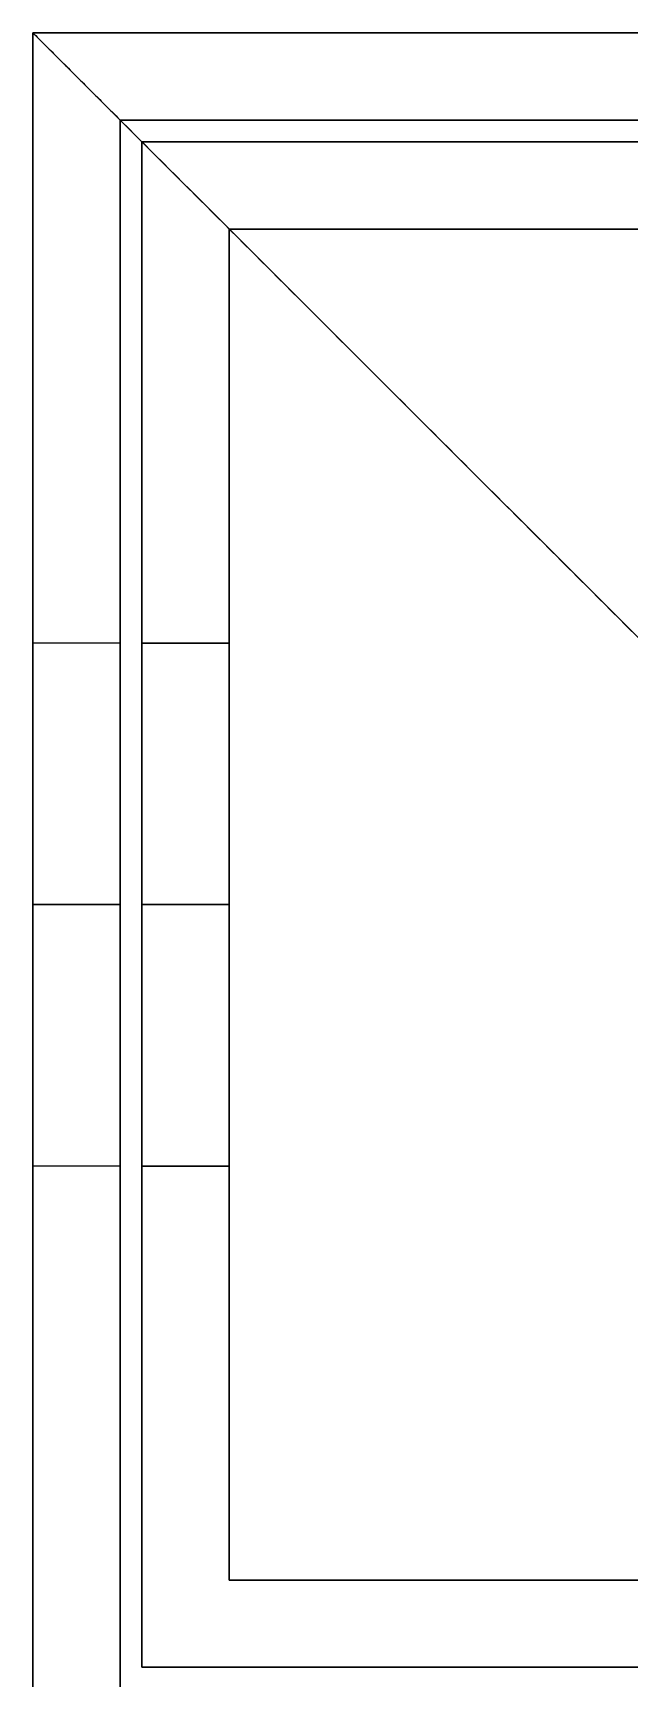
# Model space of a CAD drawing. Header units: millimetres. Extents: x -6529 to 809, y -8611 to 207.
# Drawn here: x -506.97 to -493.31, y -3732.96 to -3695.21 of the extents above; entities that cross this region are included whole.
import ezdxf

# ---------------------------------------------------------------- set-up
doc = ezdxf.new("R2010")
doc.units = ezdxf.units.MM
doc.header["$MEASUREMENT"] = 0
doc.layers.add('gaten$11mm', color=7, linetype='Continuous', true_color=0xff6a35)
doc.layers.add('staal', color=5, linetype='Continuous', true_color=0x0000ff)

msp = doc.modelspace()

# ---------------------------------------------------------------- linework, layer by layer
at = {"layer": 'gaten$11mm'}
msp.add_line((-506.974, -3715.707, 58), (-506.974, -3715.707, 40), dxfattribs=at)
at = {"layer": 'gaten$11mm', "extrusion": (1, 0, 0)}
for centre in [(-3715.207, 95.5, -506.974), (-3715.207, 170.5, -506.974)]:
    msp.add_circle(centre, 5.5, dxfattribs=at)
at = {"layer": 'staal'}
for p, q in [((-506.974, -3695.207), (-466.974, -3735.207)), ((-506.974, -3695.207), (-466.974, -3735.207)), ((-504.974, -3697.207, 25), (-506.974, -3695.207, 25)), ((-506.974, -3695.207, 1276), (-466.974, -3735.207, 1276)), ((-504.974, -3709.207, 1145.5), (-506.974, -3709.207, 1145.5)), ((-504.974, -3709.207, 1220.5), (-506.974, -3709.207, 1220.5)), ((-504.974, -3709.207, 995.5), (-506.974, -3709.207, 995.5)), ((-504.974, -3709.207, 1070.5), (-506.974, -3709.207, 1070.5)), ((-504.974, -3709.207, 845.5), (-506.974, -3709.207, 845.5)), ((-504.974, -3709.207, 920.5), (-506.974, -3709.207, 920.5)), ((-504.974, -3709.207, 770.5), (-506.974, -3709.207, 770.5)), ((-504.974, -3709.207, 695.5), (-506.974, -3709.207, 695.5)), ((-504.974, -3709.207, 95.5), (-506.974, -3709.207, 95.5)), ((-504.974, -3709.207, 170.5), (-506.974, -3709.207, 170.5)), ((-504.974, -3709.207, 320.5), (-506.974, -3709.207, 320.5)), ((-504.974, -3709.207, 245.5), (-506.974, -3709.207, 245.5)), ((-504.974, -3709.207, 470.5), (-506.974, -3709.207, 470.5)), ((-504.974, -3709.207, 395.5), (-506.974, -3709.207, 395.5)), ((-504.974, -3709.207, 620.5), (-506.974, -3709.207, 620.5)), ((-504.974, -3709.207, 545.5), (-506.974, -3709.207, 545.5)), ((-504.474, -3709.207, 170.5), (-502.474, -3709.207, 170.5)), ((-504.474, -3709.207, 95.5), (-502.474, -3709.207, 95.5)), ((-502.474, -3709.207, 1145.5), (-504.474, -3709.207, 1145.5)), ((-502.474, -3709.207, 1220.5), (-504.474, -3709.207, 1220.5)), ((-502.474, -3709.207, 1446.5), (-504.474, -3709.207, 1446.5)), ((-502.474, -3709.207, 1371.5), (-504.474, -3709.207, 1371.5)), ((-506.974, -3715.207, 40), (-504.974, -3715.207, 40)), ((-506.974, -3715.207, 1276), (-504.974, -3715.207, 1276)), ((-504.974, -3715.207, 1139.5), (-506.974, -3715.207, 1139.5)), ((-504.974, -3715.207, 1151.5), (-506.974, -3715.207, 1151.5)), ((-504.974, -3715.207, 1214.5), (-506.974, -3715.207, 1214.5)), ((-504.974, -3715.207, 1226.5), (-506.974, -3715.207, 1226.5)), ((-504.974, -3715.207, 989.5), (-506.974, -3715.207, 989.5)), ((-504.974, -3715.207, 1001.5), (-506.974, -3715.207, 1001.5)), ((-504.974, -3715.207, 1064.5), (-506.974, -3715.207, 1064.5)), ((-504.974, -3715.207, 1076.5), (-506.974, -3715.207, 1076.5)), ((-504.974, -3715.207, 839.5), (-506.974, -3715.207, 839.5)), ((-504.974, -3715.207, 851.5), (-506.974, -3715.207, 851.5)), ((-504.974, -3715.207, 914.5), (-506.974, -3715.207, 914.5)), ((-504.974, -3715.207, 926.5), (-506.974, -3715.207, 926.5)), ((-504.974, -3715.207, 764.5), (-506.974, -3715.207, 764.5)), ((-504.974, -3715.207, 776.5), (-506.974, -3715.207, 776.5)), ((-504.974, -3715.207, 689.5), (-506.974, -3715.207, 689.5)), ((-504.974, -3715.207, 701.5), (-506.974, -3715.207, 701.5)), ((-504.974, -3715.207, 89.5), (-506.974, -3715.207, 89.5)), ((-504.974, -3715.207, 101.5), (-506.974, -3715.207, 101.5)), ((-504.974, -3715.207, 164.5), (-506.974, -3715.207, 164.5)), ((-504.974, -3715.207, 176.5), (-506.974, -3715.207, 176.5)), ((-504.974, -3715.207, 314.5), (-506.974, -3715.207, 314.5)), ((-504.974, -3715.207, 326.5), (-506.974, -3715.207, 326.5)), ((-504.974, -3715.207, 239.5), (-506.974, -3715.207, 239.5)), ((-504.974, -3715.207, 251.5), (-506.974, -3715.207, 251.5)), ((-504.974, -3715.207, 464.5), (-506.974, -3715.207, 464.5)), ((-504.974, -3715.207, 476.5), (-506.974, -3715.207, 476.5)), ((-504.974, -3715.207, 389.5), (-506.974, -3715.207, 389.5)), ((-504.974, -3715.207, 401.5), (-506.974, -3715.207, 401.5)), ((-504.974, -3715.207, 614.5), (-506.974, -3715.207, 614.5)), ((-504.974, -3715.207, 626.5), (-506.974, -3715.207, 626.5)), ((-504.974, -3715.207, 539.5), (-506.974, -3715.207, 539.5)), ((-504.974, -3715.207, 551.5), (-506.974, -3715.207, 551.5)), ((-504.474, -3715.207, 40), (-502.474, -3715.207, 40)), ((-504.474, -3715.207, 208), (-502.474, -3715.207, 208)), ((-504.474, -3715.207, 176.5), (-502.474, -3715.207, 176.5)), ((-504.474, -3715.207, 164.5), (-502.474, -3715.207, 164.5)), ((-504.474, -3715.207, 101.5), (-502.474, -3715.207, 101.5)), ((-504.474, -3715.207, 89.5), (-502.474, -3715.207, 89.5)), ((-502.474, -3715.207, 1276), (-504.474, -3715.207, 1276)), ((-502.474, -3715.207, 1108), (-504.474, -3715.207, 1108)), ((-502.474, -3715.207, 1139.5), (-504.474, -3715.207, 1139.5)), ((-502.474, -3715.207, 1151.5), (-504.474, -3715.207, 1151.5)), ((-502.474, -3715.207, 1214.5), (-504.474, -3715.207, 1214.5)), ((-502.474, -3715.207, 1226.5), (-504.474, -3715.207, 1226.5)), ((-502.474, -3715.207, 1316), (-504.474, -3715.207, 1316)), ((-502.474, -3715.207, 1484), (-504.474, -3715.207, 1484)), ((-502.474, -3715.207, 1452.5), (-504.474, -3715.207, 1452.5)), ((-502.474, -3715.207, 1440.5), (-504.474, -3715.207, 1440.5)), ((-502.474, -3715.207, 1377.5), (-504.474, -3715.207, 1377.5)), ((-502.474, -3715.207, 1365.5), (-504.474, -3715.207, 1365.5)), ((-504.974, -3721.207, 1145.5), (-506.974, -3721.207, 1145.5)), ((-504.974, -3721.207, 1220.5), (-506.974, -3721.207, 1220.5)), ((-504.974, -3721.207, 995.5), (-506.974, -3721.207, 995.5)), ((-504.974, -3721.207, 1070.5), (-506.974, -3721.207, 1070.5)), ((-504.974, -3721.207, 845.5), (-506.974, -3721.207, 845.5)), ((-504.974, -3721.207, 920.5), (-506.974, -3721.207, 920.5)), ((-504.974, -3721.207, 770.5), (-506.974, -3721.207, 770.5)), ((-504.974, -3721.207, 695.5), (-506.974, -3721.207, 695.5)), ((-504.974, -3721.207, 95.5), (-506.974, -3721.207, 95.5)), ((-504.974, -3721.207, 170.5), (-506.974, -3721.207, 170.5)), ((-504.974, -3721.207, 320.5), (-506.974, -3721.207, 320.5)), ((-504.974, -3721.207, 245.5), (-506.974, -3721.207, 245.5)), ((-504.974, -3721.207, 470.5), (-506.974, -3721.207, 470.5)), ((-504.974, -3721.207, 395.5), (-506.974, -3721.207, 395.5)), ((-504.974, -3721.207, 620.5), (-506.974, -3721.207, 620.5)), ((-504.974, -3721.207, 545.5), (-506.974, -3721.207, 545.5)), ((-504.474, -3721.207, 170.5), (-502.474, -3721.207, 170.5)), ((-504.474, -3721.207, 95.5), (-502.474, -3721.207, 95.5)), ((-502.474, -3721.207, 1145.5), (-504.474, -3721.207, 1145.5)), ((-502.474, -3721.207, 1220.5), (-504.474, -3721.207, 1220.5)), ((-502.474, -3721.207, 1446.5), (-504.474, -3721.207, 1446.5)), ((-502.474, -3721.207, 1371.5), (-504.474, -3721.207, 1371.5))]:
    msp.add_line(p, q, dxfattribs=at)
msp.add_lwpolyline([(-506.974, -3695.207), (809.026, -3695.207), (809.026, -5011.207), (-506.974, -5011.207)], close=True, dxfattribs=at)
for points in [[(809.026, -3695.207), (151.026, -3695.207), (-506.974, -3695.207)], [(809.026, -3695.207, 40), (151.026, -3695.207, 40), (-506.974, -3695.207, 40)], [(-506.974, -3695.207), (-506.974, -3695.207, 20), (-506.974, -3695.207, 40)], [(-506.974, -3695.207, 40), (-486.974, -3715.207, 40), (-466.974, -3735.207, 40)], [(-417.474, -3695.207, 20), (-462.224, -3695.207, 20), (-506.974, -3695.207, 20)], [(-506.974, -3695.207), (-506.974, -4353.207), (-506.974, -5011.207)], [(-506.974, -3695.207, 40), (-506.974, -4353.207, 40), (-506.974, -5011.207, 40)], [(-506.974, -3695.207), (-506.974, -3695.207, 20), (-506.974, -3695.207, 40)], [(-506.974, -3695.207), (-486.974, -3715.207), (-466.974, -3735.207)], [(-466.974, -3735.207, 40), (-486.974, -3715.207, 40), (-506.974, -3695.207, 40)], [(-506.974, -3695.207, 20), (-506.974, -3739.957, 20), (-506.974, -3784.707, 20)], [(-506.974, -3695.207, 25), (-505.974, -3696.207, 25), (-504.974, -3697.207, 25)], [(-466.974, -3695.207, 40), (-486.974, -3695.207, 40), (-506.974, -3695.207, 40)], [(-506.974, -3695.207, 40), (-506.974, -3695.207, 658), (-506.974, -3695.207, 1276)], [(-466.974, -3695.207, 1276), (-486.974, -3695.207, 1276), (-506.974, -3695.207, 1276)], [(-506.974, -3695.207, 40), (-506.974, -3715.207, 40), (-506.974, -3735.207, 40)], [(-506.974, -3695.207, 1276), (-506.974, -3715.207, 1276), (-506.974, -3735.207, 1276)], [(-466.974, -3695.207, 658), (-486.974, -3695.207, 658), (-506.974, -3695.207, 658)], [(-506.974, -3695.207, 658), (-506.974, -3715.207, 658), (-506.974, -3735.207, 658)], [(-506.974, -3695.207, 1276), (151.026, -3695.207, 1276), (809.026, -3695.207, 1276)], [(-506.974, -3695.207, 1316), (151.026, -3695.207, 1316), (809.026, -3695.207, 1316)], [(-506.974, -3695.207, 1276), (-506.974, -3695.207, 1296), (-506.974, -3695.207, 1316)], [(-506.974, -3695.207, 1276), (-486.974, -3715.207, 1276), (-466.974, -3735.207, 1276)], [(-466.974, -3735.207, 1316), (-486.974, -3715.207, 1316), (-506.974, -3695.207, 1316)], [(-506.974, -3695.207, 1296), (-462.224, -3695.207, 1296), (-417.474, -3695.207, 1296)], [(-506.974, -3695.207, 1301), (-505.974, -3696.207, 1301), (-504.974, -3697.207, 1301)], [(-506.974, -3695.207, 1276), (-506.974, -4353.207, 1276), (-506.974, -5011.207, 1276)], [(-506.974, -3695.207, 1316), (-506.974, -4353.207, 1316), (-506.974, -5011.207, 1316)], [(-506.974, -3695.207, 1276), (-506.974, -3695.207, 1296), (-506.974, -3695.207, 1316)], [(-506.974, -3695.207, 1276), (-486.974, -3715.207, 1276), (-466.974, -3735.207, 1276)], [(-466.974, -3735.207, 1316), (-486.974, -3715.207, 1316), (-506.974, -3695.207, 1316)], [(-506.974, -3695.207, 1296), (-506.974, -3739.957, 1296), (-506.974, -3784.707, 1296)], [(-506.974, -3695.207, 1301), (-505.974, -3696.207, 1301), (-504.974, -3697.207, 1301)], [(-504.974, -3697.207, 38), (-504.974, -3697.207, 20), (-504.974, -3697.207, 2)], [(-468.974, -3733.207, 38), (-486.974, -3715.207, 38), (-504.974, -3697.207, 38)], [(-504.974, -3697.207, 2), (-486.974, -3715.207, 2), (-468.974, -3733.207, 2)], [(807.026, -3697.207, 38), (151.026, -3697.207, 38), (-504.974, -3697.207, 38)], [(807.026, -3697.207, 2), (151.026, -3697.207, 2), (-504.974, -3697.207, 2)], [(-417.474, -3697.207, 20), (-461.224, -3697.207, 20), (-504.974, -3697.207, 20)], [(-504.974, -3697.207, 2), (-504.974, -3697.207, 20), (-504.974, -3697.207, 38)], [(-504.974, -3697.207, 38), (-486.974, -3715.207, 38), (-468.974, -3733.207, 38)], [(-468.974, -3733.207, 2), (-486.974, -3715.207, 2), (-504.974, -3697.207, 2)], [(-504.974, -3697.207, 38), (-504.974, -4353.207, 38), (-504.974, -5009.207, 38)], [(-504.974, -3697.207, 2), (-504.974, -4353.207, 2), (-504.974, -5009.207, 2)], [(-504.974, -3697.207, 20), (-504.974, -3740.957, 20), (-504.974, -3784.707, 20)], [(-504.974, -3733.207, 40), (-504.974, -3715.207, 40), (-504.974, -3697.207, 40)], [(-504.974, -3697.207, 40), (-504.974, -3697.207, 658), (-504.974, -3697.207, 1276)], [(-504.974, -3733.207, 1276), (-504.974, -3715.207, 1276), (-504.974, -3697.207, 1276)], [(-504.974, -3697.207, 40), (-486.974, -3697.207, 40), (-468.974, -3697.207, 40)], [(-504.974, -3697.207, 1276), (-486.974, -3697.207, 1276), (-468.974, -3697.207, 1276)], [(-504.974, -3733.207, 658), (-504.974, -3715.207, 658), (-504.974, -3697.207, 658)], [(-504.974, -3697.207, 658), (-486.974, -3697.207, 658), (-468.974, -3697.207, 658)], [(-504.974, -3697.207, 1278), (-504.974, -3697.207, 1296), (-504.974, -3697.207, 1314)], [(-504.974, -3697.207, 1314), (-486.974, -3715.207, 1314), (-468.974, -3733.207, 1314)], [(-468.974, -3733.207, 1278), (-486.974, -3715.207, 1278), (-504.974, -3697.207, 1278)], [(-504.974, -3697.207, 1314), (151.026, -3697.207, 1314), (807.026, -3697.207, 1314)], [(-504.974, -3697.207, 1278), (151.026, -3697.207, 1278), (807.026, -3697.207, 1278)], [(-504.974, -3697.207, 1296), (-461.224, -3697.207, 1296), (-417.474, -3697.207, 1296)], [(-504.974, -3697.207, 1278), (-504.974, -3697.207, 1296), (-504.974, -3697.207, 1314)], [(-504.974, -3697.207, 1314), (-486.974, -3715.207, 1314), (-468.974, -3733.207, 1314)], [(-468.974, -3733.207, 1278), (-486.974, -3715.207, 1278), (-504.974, -3697.207, 1278)], [(-504.974, -3697.207, 1314), (-504.974, -4353.207, 1314), (-504.974, -5009.207, 1314)], [(-504.974, -3697.207, 1278), (-504.974, -4353.207, 1278), (-504.974, -5009.207, 1278)], [(-504.974, -3697.207, 1296), (-504.974, -3740.957, 1296), (-504.974, -3784.707, 1296)], [(-469.474, -3697.707, 40), (-486.974, -3697.707, 40), (-504.474, -3697.707, 40)], [(-504.474, -3697.707, 40), (-504.474, -3697.707, 124), (-504.474, -3697.707, 208)], [(-469.474, -3697.707, 208), (-486.974, -3697.707, 208), (-504.474, -3697.707, 208)], [(-504.474, -3697.707, 40), (-504.474, -3715.207, 40), (-504.474, -3732.707, 40)], [(-504.474, -3697.707, 208), (-504.474, -3715.207, 208), (-504.474, -3732.707, 208)], [(-469.474, -3697.707, 124), (-486.974, -3697.707, 124), (-504.474, -3697.707, 124)], [(-504.474, -3697.707, 124), (-504.474, -3715.207, 124), (-504.474, -3732.707, 124)], [(-504.474, -3732.707, 1276), (-504.474, -3715.207, 1276), (-504.474, -3697.707, 1276)], [(-504.474, -3697.707, 1276), (-504.474, -3697.707, 1192), (-504.474, -3697.707, 1108)], [(-504.474, -3732.707, 1108), (-504.474, -3715.207, 1108), (-504.474, -3697.707, 1108)], [(-504.474, -3697.707, 1276), (-486.974, -3697.707, 1276), (-469.474, -3697.707, 1276)], [(-504.474, -3697.707, 1108), (-486.974, -3697.707, 1108), (-469.474, -3697.707, 1108)], [(-504.474, -3732.707, 1192), (-504.474, -3715.207, 1192), (-504.474, -3697.707, 1192)], [(-504.474, -3697.707, 1192), (-486.974, -3697.707, 1192), (-469.474, -3697.707, 1192)], [(-504.474, -3732.707, 1316), (-504.474, -3715.207, 1316), (-504.474, -3697.707, 1316)], [(-504.474, -3697.707, 1316), (-504.474, -3697.707, 1400), (-504.474, -3697.707, 1484)], [(-504.474, -3732.707, 1484), (-504.474, -3715.207, 1484), (-504.474, -3697.707, 1484)], [(-504.474, -3697.707, 1316), (-486.974, -3697.707, 1316), (-469.474, -3697.707, 1316)], [(-504.474, -3697.707, 1484), (-486.974, -3697.707, 1484), (-469.474, -3697.707, 1484)], [(-504.474, -3732.707, 1400), (-504.474, -3715.207, 1400), (-504.474, -3697.707, 1400)], [(-504.474, -3697.707, 1400), (-486.974, -3697.707, 1400), (-469.474, -3697.707, 1400)], [(-502.474, -3730.707, 40), (-502.474, -3715.207, 40), (-502.474, -3699.707, 40)], [(-502.474, -3699.707, 40), (-502.474, -3699.707, 124), (-502.474, -3699.707, 208)], [(-502.474, -3730.707, 208), (-502.474, -3715.207, 208), (-502.474, -3699.707, 208)], [(-502.474, -3699.707, 40), (-486.974, -3699.707, 40), (-471.474, -3699.707, 40)], [(-502.474, -3699.707, 208), (-486.974, -3699.707, 208), (-471.474, -3699.707, 208)], [(-502.474, -3730.707, 124), (-502.474, -3715.207, 124), (-502.474, -3699.707, 124)], [(-502.474, -3699.707, 124), (-486.974, -3699.707, 124), (-471.474, -3699.707, 124)], [(-471.474, -3699.707, 1276), (-486.974, -3699.707, 1276), (-502.474, -3699.707, 1276)], [(-502.474, -3699.707, 1276), (-502.474, -3699.707, 1192), (-502.474, -3699.707, 1108)], [(-471.474, -3699.707, 1108), (-486.974, -3699.707, 1108), (-502.474, -3699.707, 1108)], [(-502.474, -3699.707, 1276), (-502.474, -3715.207, 1276), (-502.474, -3730.707, 1276)], [(-502.474, -3699.707, 1108), (-502.474, -3715.207, 1108), (-502.474, -3730.707, 1108)], [(-471.474, -3699.707, 1192), (-486.974, -3699.707, 1192), (-502.474, -3699.707, 1192)], [(-502.474, -3699.707, 1192), (-502.474, -3715.207, 1192), (-502.474, -3730.707, 1192)], [(-471.474, -3699.707, 1316), (-486.974, -3699.707, 1316), (-502.474, -3699.707, 1316)], [(-502.474, -3699.707, 1316), (-502.474, -3699.707, 1400), (-502.474, -3699.707, 1484)], [(-471.474, -3699.707, 1484), (-486.974, -3699.707, 1484), (-502.474, -3699.707, 1484)], [(-502.474, -3699.707, 1316), (-502.474, -3715.207, 1316), (-502.474, -3730.707, 1316)], [(-502.474, -3699.707, 1484), (-502.474, -3715.207, 1484), (-502.474, -3730.707, 1484)], [(-471.474, -3699.707, 1400), (-486.974, -3699.707, 1400), (-502.474, -3699.707, 1400)], [(-502.474, -3699.707, 1400), (-502.474, -3715.207, 1400), (-502.474, -3730.707, 1400)], [(-506.974, -3715.207, 40), (-506.974, -3715.207, 64.75), (-506.974, -3715.207, 89.5)], [(-506.974, -3715.207, 101.5), (-506.974, -3715.207, 133), (-506.974, -3715.207, 164.5)], [(-506.974, -3715.207, 176.5), (-506.974, -3715.207, 208), (-506.974, -3715.207, 239.5)], [(-506.974, -3715.207, 251.5), (-506.974, -3715.207, 283), (-506.974, -3715.207, 314.5)], [(-506.974, -3715.207, 326.5), (-506.974, -3715.207, 358), (-506.974, -3715.207, 389.5)], [(-506.974, -3715.207, 401.5), (-506.974, -3715.207, 433), (-506.974, -3715.207, 464.5)], [(-506.974, -3715.207, 476.5), (-506.974, -3715.207, 508), (-506.974, -3715.207, 539.5)], [(-506.974, -3715.207, 551.5), (-506.974, -3715.207, 583), (-506.974, -3715.207, 614.5)], [(-506.974, -3715.207, 626.5), (-506.974, -3715.207, 658), (-506.974, -3715.207, 689.5)], [(-506.974, -3715.207, 701.5), (-506.974, -3715.207, 733), (-506.974, -3715.207, 764.5)], [(-506.974, -3715.207, 776.5), (-506.974, -3715.207, 808), (-506.974, -3715.207, 839.5)], [(-506.974, -3715.207, 851.5), (-506.974, -3715.207, 883), (-506.974, -3715.207, 914.5)], [(-506.974, -3715.207, 926.5), (-506.974, -3715.207, 958), (-506.974, -3715.207, 989.5)], [(-506.974, -3715.207, 1001.5), (-506.974, -3715.207, 1033), (-506.974, -3715.207, 1064.5)], [(-506.974, -3715.207, 1076.5), (-506.974, -3715.207, 1108), (-506.974, -3715.207, 1139.5)], [(-506.974, -3715.207, 1151.5), (-506.974, -3715.207, 1183), (-506.974, -3715.207, 1214.5)], [(-506.974, -3715.207, 1226.5), (-506.974, -3715.207, 1251.25), (-506.974, -3715.207, 1276)], [(-504.974, -3715.207, 40), (-504.974, -3715.207, 64.75), (-504.974, -3715.207, 89.5)], [(-504.974, -3715.207, 101.5), (-504.974, -3715.207, 133), (-504.974, -3715.207, 164.5)], [(-504.974, -3715.207, 176.5), (-504.974, -3715.207, 208), (-504.974, -3715.207, 239.5)], [(-504.974, -3715.207, 251.5), (-504.974, -3715.207, 283), (-504.974, -3715.207, 314.5)], [(-504.974, -3715.207, 326.5), (-504.974, -3715.207, 358), (-504.974, -3715.207, 389.5)], [(-504.974, -3715.207, 401.5), (-504.974, -3715.207, 433), (-504.974, -3715.207, 464.5)], [(-504.974, -3715.207, 476.5), (-504.974, -3715.207, 508), (-504.974, -3715.207, 539.5)], [(-504.974, -3715.207, 551.5), (-504.974, -3715.207, 583), (-504.974, -3715.207, 614.5)], [(-504.974, -3715.207, 626.5), (-504.974, -3715.207, 658), (-504.974, -3715.207, 689.5)], [(-504.974, -3715.207, 701.5), (-504.974, -3715.207, 733), (-504.974, -3715.207, 764.5)], [(-504.974, -3715.207, 776.5), (-504.974, -3715.207, 808), (-504.974, -3715.207, 839.5)], [(-504.974, -3715.207, 851.5), (-504.974, -3715.207, 883), (-504.974, -3715.207, 914.5)], [(-504.974, -3715.207, 926.5), (-504.974, -3715.207, 958), (-504.974, -3715.207, 989.5)], [(-504.974, -3715.207, 1001.5), (-504.974, -3715.207, 1033), (-504.974, -3715.207, 1064.5)], [(-504.974, -3715.207, 1076.5), (-504.974, -3715.207, 1108), (-504.974, -3715.207, 1139.5)], [(-504.974, -3715.207, 1151.5), (-504.974, -3715.207, 1183), (-504.974, -3715.207, 1214.5)], [(-504.974, -3715.207, 1226.5), (-504.974, -3715.207, 1251.25), (-504.974, -3715.207, 1276)], [(-504.474, -3715.207, 40), (-504.474, -3715.207, 64.75), (-504.474, -3715.207, 89.5)], [(-504.474, -3715.207, 101.5), (-504.474, -3715.207, 133), (-504.474, -3715.207, 164.5)], [(-504.474, -3715.207, 176.5), (-504.474, -3715.207, 192.25), (-504.474, -3715.207, 208)], [(-504.474, -3715.207, 1276), (-504.474, -3715.207, 1251.25), (-504.474, -3715.207, 1226.5)], [(-504.474, -3715.207, 1214.5), (-504.474, -3715.207, 1183), (-504.474, -3715.207, 1151.5)], [(-504.474, -3715.207, 1139.5), (-504.474, -3715.207, 1123.75), (-504.474, -3715.207, 1108)], [(-504.474, -3715.207, 1316), (-504.474, -3715.207, 1340.75), (-504.474, -3715.207, 1365.5)], [(-504.474, -3715.207, 1377.5), (-504.474, -3715.207, 1409), (-504.474, -3715.207, 1440.5)], [(-504.474, -3715.207, 1452.5), (-504.474, -3715.207, 1468.25), (-504.474, -3715.207, 1484)], [(-502.474, -3715.207, 40), (-502.474, -3715.207, 64.75), (-502.474, -3715.207, 89.5)], [(-502.474, -3715.207, 101.5), (-502.474, -3715.207, 133), (-502.474, -3715.207, 164.5)], [(-502.474, -3715.207, 176.5), (-502.474, -3715.207, 192.25), (-502.474, -3715.207, 208)], [(-502.474, -3715.207, 1276), (-502.474, -3715.207, 1251.25), (-502.474, -3715.207, 1226.5)], [(-502.474, -3715.207, 1214.5), (-502.474, -3715.207, 1183), (-502.474, -3715.207, 1151.5)], [(-502.474, -3715.207, 1139.5), (-502.474, -3715.207, 1123.75), (-502.474, -3715.207, 1108)], [(-502.474, -3715.207, 1316), (-502.474, -3715.207, 1340.75), (-502.474, -3715.207, 1365.5)], [(-502.474, -3715.207, 1377.5), (-502.474, -3715.207, 1409), (-502.474, -3715.207, 1440.5)], [(-502.474, -3715.207, 1452.5), (-502.474, -3715.207, 1468.25), (-502.474, -3715.207, 1484)], [(-502.474, -3730.707, 40), (-502.474, -3730.707, 124), (-502.474, -3730.707, 208)], [(-471.474, -3730.707, 40), (-486.974, -3730.707, 40), (-502.474, -3730.707, 40)], [(-471.474, -3730.707, 208), (-486.974, -3730.707, 208), (-502.474, -3730.707, 208)], [(-471.474, -3730.707, 124), (-486.974, -3730.707, 124), (-502.474, -3730.707, 124)], [(-502.474, -3730.707, 1276), (-502.474, -3730.707, 1192), (-502.474, -3730.707, 1108)], [(-502.474, -3730.707, 1276), (-486.974, -3730.707, 1276), (-471.474, -3730.707, 1276)], [(-502.474, -3730.707, 1108), (-486.974, -3730.707, 1108), (-471.474, -3730.707, 1108)], [(-502.474, -3730.707, 1192), (-486.974, -3730.707, 1192), (-471.474, -3730.707, 1192)], [(-502.474, -3730.707, 1316), (-502.474, -3730.707, 1400), (-502.474, -3730.707, 1484)], [(-502.474, -3730.707, 1316), (-486.974, -3730.707, 1316), (-471.474, -3730.707, 1316)], [(-502.474, -3730.707, 1484), (-486.974, -3730.707, 1484), (-471.474, -3730.707, 1484)], [(-502.474, -3730.707, 1400), (-486.974, -3730.707, 1400), (-471.474, -3730.707, 1400)], [(-504.474, -3732.707, 40), (-486.974, -3732.707, 40), (-469.474, -3732.707, 40)], [(-504.474, -3732.707, 208), (-486.974, -3732.707, 208), (-469.474, -3732.707, 208)], [(-504.474, -3732.707, 40), (-504.474, -3732.707, 124), (-504.474, -3732.707, 208)], [(-504.474, -3732.707, 124), (-486.974, -3732.707, 124), (-469.474, -3732.707, 124)], [(-469.474, -3732.707, 1276), (-486.974, -3732.707, 1276), (-504.474, -3732.707, 1276)], [(-504.474, -3732.707, 1276), (-504.474, -3732.707, 1192), (-504.474, -3732.707, 1108)], [(-469.474, -3732.707, 1108), (-486.974, -3732.707, 1108), (-504.474, -3732.707, 1108)], [(-469.474, -3732.707, 1192), (-486.974, -3732.707, 1192), (-504.474, -3732.707, 1192)], [(-469.474, -3732.707, 1316), (-486.974, -3732.707, 1316), (-504.474, -3732.707, 1316)], [(-504.474, -3732.707, 1316), (-504.474, -3732.707, 1400), (-504.474, -3732.707, 1484)], [(-469.474, -3732.707, 1484), (-486.974, -3732.707, 1484), (-504.474, -3732.707, 1484)], [(-469.474, -3732.707, 1400), (-486.974, -3732.707, 1400), (-504.474, -3732.707, 1400)]]:
    msp.add_open_spline(points, degree=2, dxfattribs=at)
for points, weights, knots in [([(-506.974, -3709.207, 1145.5), (-506.974, -3709.207, 1151.5), (-506.974, -3715.207, 1151.5), (-506.974, -3721.207, 1151.5), (-506.974, -3721.207, 1145.5), (-506.974, -3721.207, 1139.5), (-506.974, -3715.207, 1139.5), (-506.974, -3709.207, 1139.5), (-506.974, -3709.207, 1145.5)], [1, 0.707106781187, 1, 0.707106781187, 1, 0.707106781187, 1, 0.707106781187, 1], [0, 0, 0, 7.853982, 7.853982, 15.707963, 15.707963, 23.561945, 23.561945, 31.415927, 31.415927, 31.415927]), ([(-506.974, -3709.207, 1220.5), (-506.974, -3709.207, 1226.5), (-506.974, -3715.207, 1226.5), (-506.974, -3721.207, 1226.5), (-506.974, -3721.207, 1220.5), (-506.974, -3721.207, 1214.5), (-506.974, -3715.207, 1214.5), (-506.974, -3709.207, 1214.5), (-506.974, -3709.207, 1220.5)], [1, 0.707106781187, 1, 0.707106781187, 1, 0.707106781187, 1, 0.707106781187, 1], [0, 0, 0, 7.853982, 7.853982, 15.707963, 15.707963, 23.561945, 23.561945, 31.415927, 31.415927, 31.415927]), ([(-506.974, -3709.207, 995.5), (-506.974, -3709.207, 1001.5), (-506.974, -3715.207, 1001.5), (-506.974, -3721.207, 1001.5), (-506.974, -3721.207, 995.5), (-506.974, -3721.207, 989.5), (-506.974, -3715.207, 989.5), (-506.974, -3709.207, 989.5), (-506.974, -3709.207, 995.5)], [1, 0.707106781187, 1, 0.707106781187, 1, 0.707106781187, 1, 0.707106781187, 1], [0, 0, 0, 7.853982, 7.853982, 15.707963, 15.707963, 23.561945, 23.561945, 31.415927, 31.415927, 31.415927]), ([(-506.974, -3709.207, 1070.5), (-506.974, -3709.207, 1076.5), (-506.974, -3715.207, 1076.5), (-506.974, -3721.207, 1076.5), (-506.974, -3721.207, 1070.5), (-506.974, -3721.207, 1064.5), (-506.974, -3715.207, 1064.5), (-506.974, -3709.207, 1064.5), (-506.974, -3709.207, 1070.5)], [1, 0.707106781187, 1, 0.707106781187, 1, 0.707106781187, 1, 0.707106781187, 1], [0, 0, 0, 7.853982, 7.853982, 15.707963, 15.707963, 23.561945, 23.561945, 31.415927, 31.415927, 31.415927]), ([(-506.974, -3709.207, 845.5), (-506.974, -3709.207, 851.5), (-506.974, -3715.207, 851.5), (-506.974, -3721.207, 851.5), (-506.974, -3721.207, 845.5), (-506.974, -3721.207, 839.5), (-506.974, -3715.207, 839.5), (-506.974, -3709.207, 839.5), (-506.974, -3709.207, 845.5)], [0.999999860338, 0.707106851018, 1, 0.707106781187, 1, 0.707106781187, 1, 0.707106781187, 1], [0, 0, 0, 7.85398, 7.85398, 15.707962, 15.707962, 23.561944, 23.561944, 31.415927, 31.415927, 31.415927]), ([(-506.974, -3709.207, 920.5), (-506.974, -3709.207, 926.5), (-506.974, -3715.207, 926.5), (-506.974, -3721.207, 926.5), (-506.974, -3721.207, 920.5), (-506.974, -3721.207, 914.5), (-506.974, -3715.207, 914.5), (-506.974, -3709.207, 914.5), (-506.974, -3709.207, 920.5)], [1, 0.707106781187, 1, 0.707106781187, 1, 0.707106781187, 1, 0.707106781187, 1], [0, 0, 0, 7.853982, 7.853982, 15.707963, 15.707963, 23.561945, 23.561945, 31.415927, 31.415927, 31.415927]), ([(-506.974, -3709.207, 770.5), (-506.974, -3709.207, 776.5), (-506.974, -3715.207, 776.5), (-506.974, -3721.207, 776.5), (-506.974, -3721.207, 770.5), (-506.974, -3721.207, 764.5), (-506.974, -3715.207, 764.5), (-506.974, -3709.207, 764.5), (-506.974, -3709.207, 770.5)], [1, 0.707106781187, 1, 0.707106781187, 1, 0.707106781187, 1, 0.707106781187, 1], [0, 0, 0, 7.853982, 7.853982, 15.707963, 15.707963, 23.561945, 23.561945, 31.415927, 31.415927, 31.415927]), ([(-506.974, -3709.207, 695.5), (-506.974, -3709.207, 701.5), (-506.974, -3715.207, 701.5), (-506.974, -3721.207, 701.5), (-506.974, -3721.207, 695.5), (-506.974, -3721.207, 689.5), (-506.974, -3715.207, 689.5), (-506.974, -3709.207, 689.5), (-506.974, -3709.207, 695.5)], [1, 0.707106781187, 1, 0.707106781187, 1, 0.707106781187, 1, 0.707106781187, 1], [0, 0, 0, 7.853982, 7.853982, 15.707963, 15.707963, 23.561945, 23.561945, 31.415927, 31.415927, 31.415927]), ([(-506.974, -3709.207, 95.5), (-506.974, -3709.207, 101.5), (-506.974, -3715.207, 101.5), (-506.974, -3721.207, 101.5), (-506.974, -3721.207, 95.5), (-506.974, -3721.207, 89.5), (-506.974, -3715.207, 89.5), (-506.974, -3709.207, 89.5), (-506.974, -3709.207, 95.5)], [1, 0.707106781187, 1, 0.707106781187, 1, 0.707106781187, 1, 0.707106781187, 1], [0, 0, 0, 7.853982, 7.853982, 15.707963, 15.707963, 23.561945, 23.561945, 31.415927, 31.415927, 31.415927]), ([(-506.974, -3709.207, 170.5), (-506.974, -3709.207, 176.5), (-506.974, -3715.207, 176.5), (-506.974, -3721.207, 176.5), (-506.974, -3721.207, 170.5), (-506.974, -3721.207, 164.5), (-506.974, -3715.207, 164.5), (-506.974, -3709.207, 164.5), (-506.974, -3709.207, 170.5)], [1, 0.707106781187, 1, 0.707106781187, 1, 0.707106781187, 1, 0.707106781187, 1], [0, 0, 0, 7.853982, 7.853982, 15.707963, 15.707963, 23.561945, 23.561945, 31.415927, 31.415927, 31.415927]), ([(-506.974, -3709.207, 320.5), (-506.974, -3709.207, 326.5), (-506.974, -3715.207, 326.5), (-506.974, -3721.207, 326.5), (-506.974, -3721.207, 320.5), (-506.974, -3721.207, 314.5), (-506.974, -3715.207, 314.5), (-506.974, -3709.207, 314.5), (-506.974, -3709.207, 320.5)], [1, 0.707106781187, 1, 0.707106781187, 1, 0.707106781187, 1, 0.707106781187, 1], [0, 0, 0, 7.853982, 7.853982, 15.707963, 15.707963, 23.561945, 23.561945, 31.415927, 31.415927, 31.415927]), ([(-506.974, -3709.207, 245.5), (-506.974, -3709.207, 251.5), (-506.974, -3715.207, 251.5), (-506.974, -3721.207, 251.5), (-506.974, -3721.207, 245.5), (-506.974, -3721.207, 239.5), (-506.974, -3715.207, 239.5), (-506.974, -3709.207, 239.5), (-506.974, -3709.207, 245.5)], [0.999999860338, 0.707106851018, 1, 0.707106781187, 1, 0.707106781187, 1, 0.707106781187, 1], [0, 0, 0, 7.85398, 7.85398, 15.707962, 15.707962, 23.561944, 23.561944, 31.415927, 31.415927, 31.415927]), ([(-506.974, -3709.207, 470.5), (-506.974, -3709.207, 476.5), (-506.974, -3715.207, 476.5), (-506.974, -3721.207, 476.5), (-506.974, -3721.207, 470.5), (-506.974, -3721.207, 464.5), (-506.974, -3715.207, 464.5), (-506.974, -3709.207, 464.5), (-506.974, -3709.207, 470.5)], [0.999999860338, 0.707106851018, 1, 0.707106781187, 1, 0.707106781187, 1, 0.707106781187, 1], [0, 0, 0, 7.85398, 7.85398, 15.707962, 15.707962, 23.561944, 23.561944, 31.415927, 31.415927, 31.415927]), ([(-506.974, -3709.207, 395.5), (-506.974, -3709.207, 401.5), (-506.974, -3715.207, 401.5), (-506.974, -3721.207, 401.5), (-506.974, -3721.207, 395.5), (-506.974, -3721.207, 389.5), (-506.974, -3715.207, 389.5), (-506.974, -3709.207, 389.5), (-506.974, -3709.207, 395.5)], [1, 0.707106781187, 1, 0.707106781187, 1, 0.707106781187, 1, 0.707106781187, 1], [0, 0, 0, 7.853982, 7.853982, 15.707963, 15.707963, 23.561945, 23.561945, 31.415927, 31.415927, 31.415927]), ([(-506.974, -3709.207, 620.5), (-506.974, -3709.207, 626.5), (-506.974, -3715.207, 626.5), (-506.974, -3721.207, 626.5), (-506.974, -3721.207, 620.5), (-506.974, -3721.207, 614.5), (-506.974, -3715.207, 614.5), (-506.974, -3709.207, 614.5), (-506.974, -3709.207, 620.5)], [1, 0.707106781187, 1, 0.707106781187, 1, 0.707106781187, 1, 0.707106781187, 1], [0, 0, 0, 7.853982, 7.853982, 15.707963, 15.707963, 23.561945, 23.561945, 31.415927, 31.415927, 31.415927]), ([(-506.974, -3709.207, 545.5), (-506.974, -3709.207, 551.5), (-506.974, -3715.207, 551.5), (-506.974, -3721.207, 551.5), (-506.974, -3721.207, 545.5), (-506.974, -3721.207, 539.5), (-506.974, -3715.207, 539.5), (-506.974, -3709.207, 539.5), (-506.974, -3709.207, 545.5)], [1, 0.707106781187, 1, 0.707106781187, 1, 0.707106781187, 1, 0.707106781187, 1], [0, 0, 0, 7.853982, 7.853982, 15.707963, 15.707963, 23.561945, 23.561945, 31.415927, 31.415927, 31.415927]), ([(-506.974, -3709.207, 95.5), (-506.974, -3709.207, 89.5), (-506.974, -3715.207, 89.5), (-506.974, -3721.207, 89.5), (-506.974, -3721.207, 95.5)], [1, 0.707106781187, 1, 0.707106781187, 1], [-31.415927, -31.415927, -31.415927, -23.561945, -23.561945, -15.707963, -15.707963, -15.707963]), ([(-506.974, -3709.207, 170.5), (-506.974, -3709.207, 164.5), (-506.974, -3715.207, 164.5), (-506.974, -3721.207, 164.5), (-506.974, -3721.207, 170.5)], [1, 0.707106781187, 1, 0.707106781187, 1], [-31.415927, -31.415927, -31.415927, -23.561945, -23.561945, -15.707963, -15.707963, -15.707963]), ([(-506.974, -3709.207, 320.5), (-506.974, -3709.207, 314.5), (-506.974, -3715.207, 314.5), (-506.974, -3721.207, 314.5), (-506.974, -3721.207, 320.5)], [1, 0.707106781187, 1, 0.707106781187, 1], [-31.415927, -31.415927, -31.415927, -23.561945, -23.561945, -15.707963, -15.707963, -15.707963]), ([(-506.974, -3709.207, 245.5), (-506.974, -3709.207, 239.5), (-506.974, -3715.207, 239.5), (-506.974, -3721.207, 239.5), (-506.974, -3721.207, 245.5)], [1, 0.707106781187, 1, 0.707106781187, 1], [-31.415927, -31.415927, -31.415927, -23.561945, -23.561945, -15.707963, -15.707963, -15.707963]), ([(-506.974, -3709.207, 470.5), (-506.974, -3709.207, 464.5), (-506.974, -3715.207, 464.5), (-506.974, -3721.207, 464.5), (-506.974, -3721.207, 470.5)], [1, 0.707106781187, 1, 0.707106781187, 1], [-31.415927, -31.415927, -31.415927, -23.561945, -23.561945, -15.707963, -15.707963, -15.707963]), ([(-506.974, -3709.207, 395.5), (-506.974, -3709.207, 389.5), (-506.974, -3715.207, 389.5), (-506.974, -3721.207, 389.5), (-506.974, -3721.207, 395.5)], [1, 0.707106781187, 1, 0.707106781187, 1], [-31.415927, -31.415927, -31.415927, -23.561945, -23.561945, -15.707963, -15.707963, -15.707963]), ([(-506.974, -3709.207, 620.5), (-506.974, -3709.207, 614.5), (-506.974, -3715.207, 614.5), (-506.974, -3721.207, 614.5), (-506.974, -3721.207, 620.5)], [1, 0.707106781187, 1, 0.707106781187, 1], [-31.415927, -31.415927, -31.415927, -23.561945, -23.561945, -15.707963, -15.707963, -15.707963]), ([(-506.974, -3709.207, 545.5), (-506.974, -3709.207, 539.5), (-506.974, -3715.207, 539.5), (-506.974, -3721.207, 539.5), (-506.974, -3721.207, 545.5)], [1, 0.707106781187, 1, 0.707106781187, 1], [-31.415927, -31.415927, -31.415927, -23.561945, -23.561945, -15.707963, -15.707963, -15.707963]), ([(-504.974, -3709.207, 1145.5), (-504.974, -3709.207, 1139.5), (-504.974, -3715.207, 1139.5), (-504.974, -3721.207, 1139.5), (-504.974, -3721.207, 1145.5), (-504.974, -3721.207, 1151.5), (-504.974, -3715.207, 1151.5), (-504.974, -3709.207, 1151.5), (-504.974, -3709.207, 1145.5)], [1, 0.707106781187, 1, 0.707106781187, 1, 0.707106781187, 1, 0.707106781187, 1], [-31.415927, -31.415927, -31.415927, -23.561945, -23.561945, -15.707963, -15.707963, -7.853982, -7.853982, 0, 0, 0]), ([(-504.974, -3709.207, 1220.5), (-504.974, -3709.207, 1214.5), (-504.974, -3715.207, 1214.5), (-504.974, -3721.207, 1214.5), (-504.974, -3721.207, 1220.5), (-504.974, -3721.207, 1226.5), (-504.974, -3715.207, 1226.5), (-504.974, -3709.207, 1226.5), (-504.974, -3709.207, 1220.5)], [1, 0.707106781187, 1, 0.707106781187, 1, 0.707106781187, 1, 0.707106781187, 1], [-31.415927, -31.415927, -31.415927, -23.561945, -23.561945, -15.707963, -15.707963, -7.853982, -7.853982, 0, 0, 0]), ([(-504.974, -3709.207, 995.5), (-504.974, -3709.207, 989.5), (-504.974, -3715.207, 989.5), (-504.974, -3721.207, 989.5), (-504.974, -3721.207, 995.5), (-504.974, -3721.207, 1001.5), (-504.974, -3715.207, 1001.5), (-504.974, -3709.207, 1001.5), (-504.974, -3709.207, 995.5)], [1, 0.707106781187, 1, 0.707106781187, 1, 0.707106781187, 1, 0.707106781187, 1], [-31.415927, -31.415927, -31.415927, -23.561945, -23.561945, -15.707963, -15.707963, -7.853982, -7.853982, 0, 0, 0]), ([(-504.974, -3709.207, 1070.5), (-504.974, -3709.207, 1064.5), (-504.974, -3715.207, 1064.5), (-504.974, -3721.207, 1064.5), (-504.974, -3721.207, 1070.5), (-504.974, -3721.207, 1076.5), (-504.974, -3715.207, 1076.5), (-504.974, -3709.207, 1076.5), (-504.974, -3709.207, 1070.5)], [1, 0.707106781187, 1, 0.707106781187, 1, 0.707106781187, 1, 0.707106781187, 1], [-31.415927, -31.415927, -31.415927, -23.561945, -23.561945, -15.707963, -15.707963, -7.853982, -7.853982, 0, 0, 0]), ([(-504.974, -3709.207, 845.5), (-504.974, -3709.207, 839.5), (-504.974, -3715.207, 839.5), (-504.974, -3721.207, 839.5), (-504.974, -3721.207, 845.5), (-504.974, -3721.207, 851.5), (-504.974, -3715.207, 851.5), (-504.974, -3709.207, 851.5), (-504.974, -3709.207, 845.5)], [1, 0.707106781187, 1, 0.707106781187, 1, 0.707106781187, 1, 0.707106781187, 1], [-31.415927, -31.415927, -31.415927, -23.561945, -23.561945, -15.707963, -15.707963, -7.853982, -7.853982, 0, 0, 0]), ([(-504.974, -3709.207, 920.5), (-504.974, -3709.207, 914.5), (-504.974, -3715.207, 914.5), (-504.974, -3721.207, 914.5), (-504.974, -3721.207, 920.5), (-504.974, -3721.207, 926.5), (-504.974, -3715.207, 926.5), (-504.974, -3709.207, 926.5), (-504.974, -3709.207, 920.5)], [1, 0.707106781187, 1, 0.707106781187, 1, 0.707106781187, 1, 0.707106781187, 1], [-31.415927, -31.415927, -31.415927, -23.561945, -23.561945, -15.707963, -15.707963, -7.853982, -7.853982, 0, 0, 0]), ([(-504.974, -3709.207, 770.5), (-504.974, -3709.207, 764.5), (-504.974, -3715.207, 764.5), (-504.974, -3721.207, 764.5), (-504.974, -3721.207, 770.5), (-504.974, -3721.207, 776.5), (-504.974, -3715.207, 776.5), (-504.974, -3709.207, 776.5), (-504.974, -3709.207, 770.5)], [1, 0.707106781187, 1, 0.707106781187, 1, 0.707106781187, 1, 0.707106781187, 1], [-31.415927, -31.415927, -31.415927, -23.561945, -23.561945, -15.707963, -15.707963, -7.853982, -7.853982, 0, 0, 0]), ([(-504.974, -3709.207, 695.5), (-504.974, -3709.207, 689.5), (-504.974, -3715.207, 689.5), (-504.974, -3721.207, 689.5), (-504.974, -3721.207, 695.5), (-504.974, -3721.207, 701.5), (-504.974, -3715.207, 701.5), (-504.974, -3709.207, 701.5), (-504.974, -3709.207, 695.5)], [1, 0.707106781187, 1, 0.707106781187, 1, 0.707106781187, 1, 0.707106781187, 1], [-31.415927, -31.415927, -31.415927, -23.561945, -23.561945, -15.707963, -15.707963, -7.853982, -7.853982, 0, 0, 0]), ([(-504.974, -3709.207, 95.5), (-504.974, -3709.207, 89.5), (-504.974, -3715.207, 89.5), (-504.974, -3721.207, 89.5), (-504.974, -3721.207, 95.5), (-504.974, -3721.207, 101.5), (-504.974, -3715.207, 101.5), (-504.974, -3709.207, 101.5), (-504.974, -3709.207, 95.5)], [1, 0.707106781187, 1, 0.707106781187, 1, 0.707106781187, 1, 0.707106781187, 1], [-31.415927, -31.415927, -31.415927, -23.561945, -23.561945, -15.707963, -15.707963, -7.853982, -7.853982, 0, 0, 0]), ([(-504.974, -3709.207, 170.5), (-504.974, -3709.207, 164.5), (-504.974, -3715.207, 164.5), (-504.974, -3721.207, 164.5), (-504.974, -3721.207, 170.5), (-504.974, -3721.207, 176.5), (-504.974, -3715.207, 176.5), (-504.974, -3709.207, 176.5), (-504.974, -3709.207, 170.5)], [1, 0.707106781187, 1, 0.707106781187, 1, 0.707106781187, 1, 0.707106781187, 1], [-31.415927, -31.415927, -31.415927, -23.561945, -23.561945, -15.707963, -15.707963, -7.853982, -7.853982, 0, 0, 0]), ([(-504.974, -3709.207, 320.5), (-504.974, -3709.207, 314.5), (-504.974, -3715.207, 314.5), (-504.974, -3721.207, 314.5), (-504.974, -3721.207, 320.5), (-504.974, -3721.207, 326.5), (-504.974, -3715.207, 326.5), (-504.974, -3709.207, 326.5), (-504.974, -3709.207, 320.5)], [1, 0.707106781187, 1, 0.707106781187, 1, 0.707106781187, 1, 0.707106781187, 1], [-31.415927, -31.415927, -31.415927, -23.561945, -23.561945, -15.707963, -15.707963, -7.853982, -7.853982, 0, 0, 0]), ([(-504.974, -3709.207, 245.5), (-504.974, -3709.207, 239.5), (-504.974, -3715.207, 239.5), (-504.974, -3721.207, 239.5), (-504.974, -3721.207, 245.5), (-504.974, -3721.207, 251.5), (-504.974, -3715.207, 251.5), (-504.974, -3709.207, 251.5), (-504.974, -3709.207, 245.5)], [1, 0.707106781187, 1, 0.707106781187, 1, 0.707106781187, 1, 0.707106781187, 1], [-31.415927, -31.415927, -31.415927, -23.561945, -23.561945, -15.707963, -15.707963, -7.853982, -7.853982, 0, 0, 0]), ([(-504.974, -3709.207, 470.5), (-504.974, -3709.207, 464.5), (-504.974, -3715.207, 464.5), (-504.974, -3721.207, 464.5), (-504.974, -3721.207, 470.5), (-504.974, -3721.207, 476.5), (-504.974, -3715.207, 476.5), (-504.974, -3709.207, 476.5), (-504.974, -3709.207, 470.5)], [1, 0.707106781187, 1, 0.707106781187, 1, 0.707106781187, 1, 0.707106781187, 1], [-31.415927, -31.415927, -31.415927, -23.561945, -23.561945, -15.707963, -15.707963, -7.853982, -7.853982, 0, 0, 0]), ([(-504.974, -3709.207, 395.5), (-504.974, -3709.207, 389.5), (-504.974, -3715.207, 389.5), (-504.974, -3721.207, 389.5), (-504.974, -3721.207, 395.5), (-504.974, -3721.207, 401.5), (-504.974, -3715.207, 401.5), (-504.974, -3709.207, 401.5), (-504.974, -3709.207, 395.5)], [1, 0.707106781187, 1, 0.707106781187, 1, 0.707106781187, 1, 0.707106781187, 1], [-31.415927, -31.415927, -31.415927, -23.561945, -23.561945, -15.707963, -15.707963, -7.853982, -7.853982, 0, 0, 0]), ([(-504.974, -3709.207, 620.5), (-504.974, -3709.207, 614.5), (-504.974, -3715.207, 614.5), (-504.974, -3721.207, 614.5), (-504.974, -3721.207, 620.5), (-504.974, -3721.207, 626.5), (-504.974, -3715.207, 626.5), (-504.974, -3709.207, 626.5), (-504.974, -3709.207, 620.5)], [1, 0.707106781187, 1, 0.707106781187, 1, 0.707106781187, 1, 0.707106781187, 1], [-31.415927, -31.415927, -31.415927, -23.561945, -23.561945, -15.707963, -15.707963, -7.853982, -7.853982, 0, 0, 0]), ([(-504.974, -3709.207, 545.5), (-504.974, -3709.207, 539.5), (-504.974, -3715.207, 539.5), (-504.974, -3721.207, 539.5), (-504.974, -3721.207, 545.5), (-504.974, -3721.207, 551.5), (-504.974, -3715.207, 551.5), (-504.974, -3709.207, 551.5), (-504.974, -3709.207, 545.5)], [1, 0.707106781187, 1, 0.707106781187, 1, 0.707106781187, 1, 0.707106781187, 1], [-31.415927, -31.415927, -31.415927, -23.561945, -23.561945, -15.707963, -15.707963, -7.853982, -7.853982, 0, 0, 0]), ([(-504.474, -3709.207, 170.5), (-504.474, -3709.207, 176.5), (-504.474, -3715.207, 176.5), (-504.474, -3721.207, 176.5), (-504.474, -3721.207, 170.5), (-504.474, -3721.207, 164.5), (-504.474, -3715.207, 164.5), (-504.474, -3709.207, 164.5), (-504.474, -3709.207, 170.5)], [1, 0.707106781187, 1, 0.707106781187, 1, 0.707106781187, 1, 0.707106781187, 1], [0, 0, 0, 7.853982, 7.853982, 15.707963, 15.707963, 23.561945, 23.561945, 31.415927, 31.415927, 31.415927]), ([(-504.474, -3709.207, 95.5), (-504.474, -3709.207, 101.5), (-504.474, -3715.207, 101.5), (-504.474, -3721.207, 101.5), (-504.474, -3721.207, 95.5), (-504.474, -3721.207, 89.5), (-504.474, -3715.207, 89.5), (-504.474, -3709.207, 89.5), (-504.474, -3709.207, 95.5)], [1, 0.707106781187, 1, 0.707106781187, 1, 0.707106781187, 1, 0.707106781187, 1], [0, 0, 0, 7.853982, 7.853982, 15.707963, 15.707963, 23.561945, 23.561945, 31.415927, 31.415927, 31.415927]), ([(-504.474, -3709.207, 1145.5), (-504.474, -3709.207, 1151.5), (-504.474, -3715.207, 1151.5), (-504.474, -3721.207, 1151.5), (-504.474, -3721.207, 1145.5), (-504.474, -3721.207, 1139.5), (-504.474, -3715.207, 1139.5), (-504.474, -3709.207, 1139.5), (-504.474, -3709.207, 1145.5)], [1, 0.707106781187, 1, 0.707106781187, 1, 0.707106781187, 1, 0.707106781187, 1], [-31.415927, -31.415927, -31.415927, -23.561945, -23.561945, -15.707963, -15.707963, -7.853982, -7.853982, 0, 0, 0]), ([(-504.474, -3709.207, 1220.5), (-504.474, -3709.207, 1226.5), (-504.474, -3715.207, 1226.5), (-504.474, -3721.207, 1226.5), (-504.474, -3721.207, 1220.5), (-504.474, -3721.207, 1214.5), (-504.474, -3715.207, 1214.5), (-504.474, -3709.207, 1214.5), (-504.474, -3709.207, 1220.5)], [1, 0.707106781187, 1, 0.707106781187, 1, 0.707106781187, 1, 0.707106781187, 1], [-31.415927, -31.415927, -31.415927, -23.561945, -23.561945, -15.707963, -15.707963, -7.853982, -7.853982, 0, 0, 0]), ([(-504.474, -3709.207, 1446.5), (-504.474, -3709.207, 1440.5), (-504.474, -3715.207, 1440.5), (-504.474, -3721.207, 1440.5), (-504.474, -3721.207, 1446.5), (-504.474, -3721.207, 1452.5), (-504.474, -3715.207, 1452.5), (-504.474, -3709.207, 1452.5), (-504.474, -3709.207, 1446.5)], [1, 0.707106781187, 1, 0.707106781187, 1, 0.707106781187, 1, 0.707106781187, 1], [-31.415927, -31.415927, -31.415927, -23.561945, -23.561945, -15.707963, -15.707963, -7.853982, -7.853982, 0, 0, 0]), ([(-504.474, -3709.207, 1371.5), (-504.474, -3709.207, 1365.5), (-504.474, -3715.207, 1365.5), (-504.474, -3721.207, 1365.5), (-504.474, -3721.207, 1371.5), (-504.474, -3721.207, 1377.5), (-504.474, -3715.207, 1377.5), (-504.474, -3709.207, 1377.5), (-504.474, -3709.207, 1371.5)], [1, 0.707106781187, 1, 0.707106781187, 1, 0.707106781187, 1, 0.707106781187, 1], [-31.415927, -31.415927, -31.415927, -23.561945, -23.561945, -15.707963, -15.707963, -7.853982, -7.853982, 0, 0, 0]), ([(-502.474, -3709.207, 170.5), (-502.474, -3709.207, 164.5), (-502.474, -3715.207, 164.5), (-502.474, -3721.207, 164.5), (-502.474, -3721.207, 170.5), (-502.474, -3721.207, 176.5), (-502.474, -3715.207, 176.5), (-502.474, -3709.207, 176.5), (-502.474, -3709.207, 170.5)], [1, 0.707106781187, 1, 0.707106781187, 1, 0.707106781187, 1, 0.707106781187, 1], [-31.415927, -31.415927, -31.415927, -23.561945, -23.561945, -15.707963, -15.707963, -7.853982, -7.853982, 0, 0, 0]), ([(-502.474, -3709.207, 95.5), (-502.474, -3709.207, 89.5), (-502.474, -3715.207, 89.5), (-502.474, -3721.207, 89.5), (-502.474, -3721.207, 95.5), (-502.474, -3721.207, 101.5), (-502.474, -3715.207, 101.5), (-502.474, -3709.207, 101.5), (-502.474, -3709.207, 95.5)], [1, 0.707106781187, 1, 0.707106781187, 1, 0.707106781187, 1, 0.707106781187, 1], [-31.415927, -31.415927, -31.415927, -23.561945, -23.561945, -15.707963, -15.707963, -7.853982, -7.853982, 0, 0, 0]), ([(-502.474, -3709.207, 1145.5), (-502.474, -3709.207, 1139.5), (-502.474, -3715.207, 1139.5), (-502.474, -3721.207, 1139.5), (-502.474, -3721.207, 1145.5), (-502.474, -3721.207, 1151.5), (-502.474, -3715.207, 1151.5), (-502.474, -3709.207, 1151.5), (-502.474, -3709.207, 1145.5)], [1, 0.707106781187, 1, 0.707106781187, 1, 0.707106781187, 1, 0.707106781187, 1], [0, 0, 0, 7.853982, 7.853982, 15.707963, 15.707963, 23.561945, 23.561945, 31.415927, 31.415927, 31.415927]), ([(-502.474, -3709.207, 1220.5), (-502.474, -3709.207, 1214.5), (-502.474, -3715.207, 1214.5), (-502.474, -3721.207, 1214.5), (-502.474, -3721.207, 1220.5), (-502.474, -3721.207, 1226.5), (-502.474, -3715.207, 1226.5), (-502.474, -3709.207, 1226.5), (-502.474, -3709.207, 1220.5)], [1, 0.707106781187, 1, 0.707106781187, 1, 0.707106781187, 1, 0.707106781187, 1], [0, 0, 0, 7.853982, 7.853982, 15.707963, 15.707963, 23.561945, 23.561945, 31.415927, 31.415927, 31.415927]), ([(-502.474, -3709.207, 1446.5), (-502.474, -3709.207, 1452.5), (-502.474, -3715.207, 1452.5), (-502.474, -3721.207, 1452.5), (-502.474, -3721.207, 1446.5), (-502.474, -3721.207, 1440.5), (-502.474, -3715.207, 1440.5), (-502.474, -3709.207, 1440.5), (-502.474, -3709.207, 1446.5)], [1, 0.707106781187, 1, 0.707106781187, 1, 0.707106781187, 1, 0.707106781187, 1], [0, 0, 0, 7.853982, 7.853982, 15.707963, 15.707963, 23.561945, 23.561945, 31.415927, 31.415927, 31.415927]), ([(-502.474, -3709.207, 1371.5), (-502.474, -3709.207, 1377.5), (-502.474, -3715.207, 1377.5), (-502.474, -3721.207, 1377.5), (-502.474, -3721.207, 1371.5), (-502.474, -3721.207, 1365.5), (-502.474, -3715.207, 1365.5), (-502.474, -3709.207, 1365.5), (-502.474, -3709.207, 1371.5)], [1, 0.707106781187, 1, 0.707106781187, 1, 0.707106781187, 1, 0.707106781187, 1], [0, 0, 0, 7.853982, 7.853982, 15.707963, 15.707963, 23.561945, 23.561945, 31.415927, 31.415927, 31.415927])]:
    msp.add_rational_spline(points, weights, degree=2, knots=knots, dxfattribs=at)

doc.saveas('drawing.dxf')
